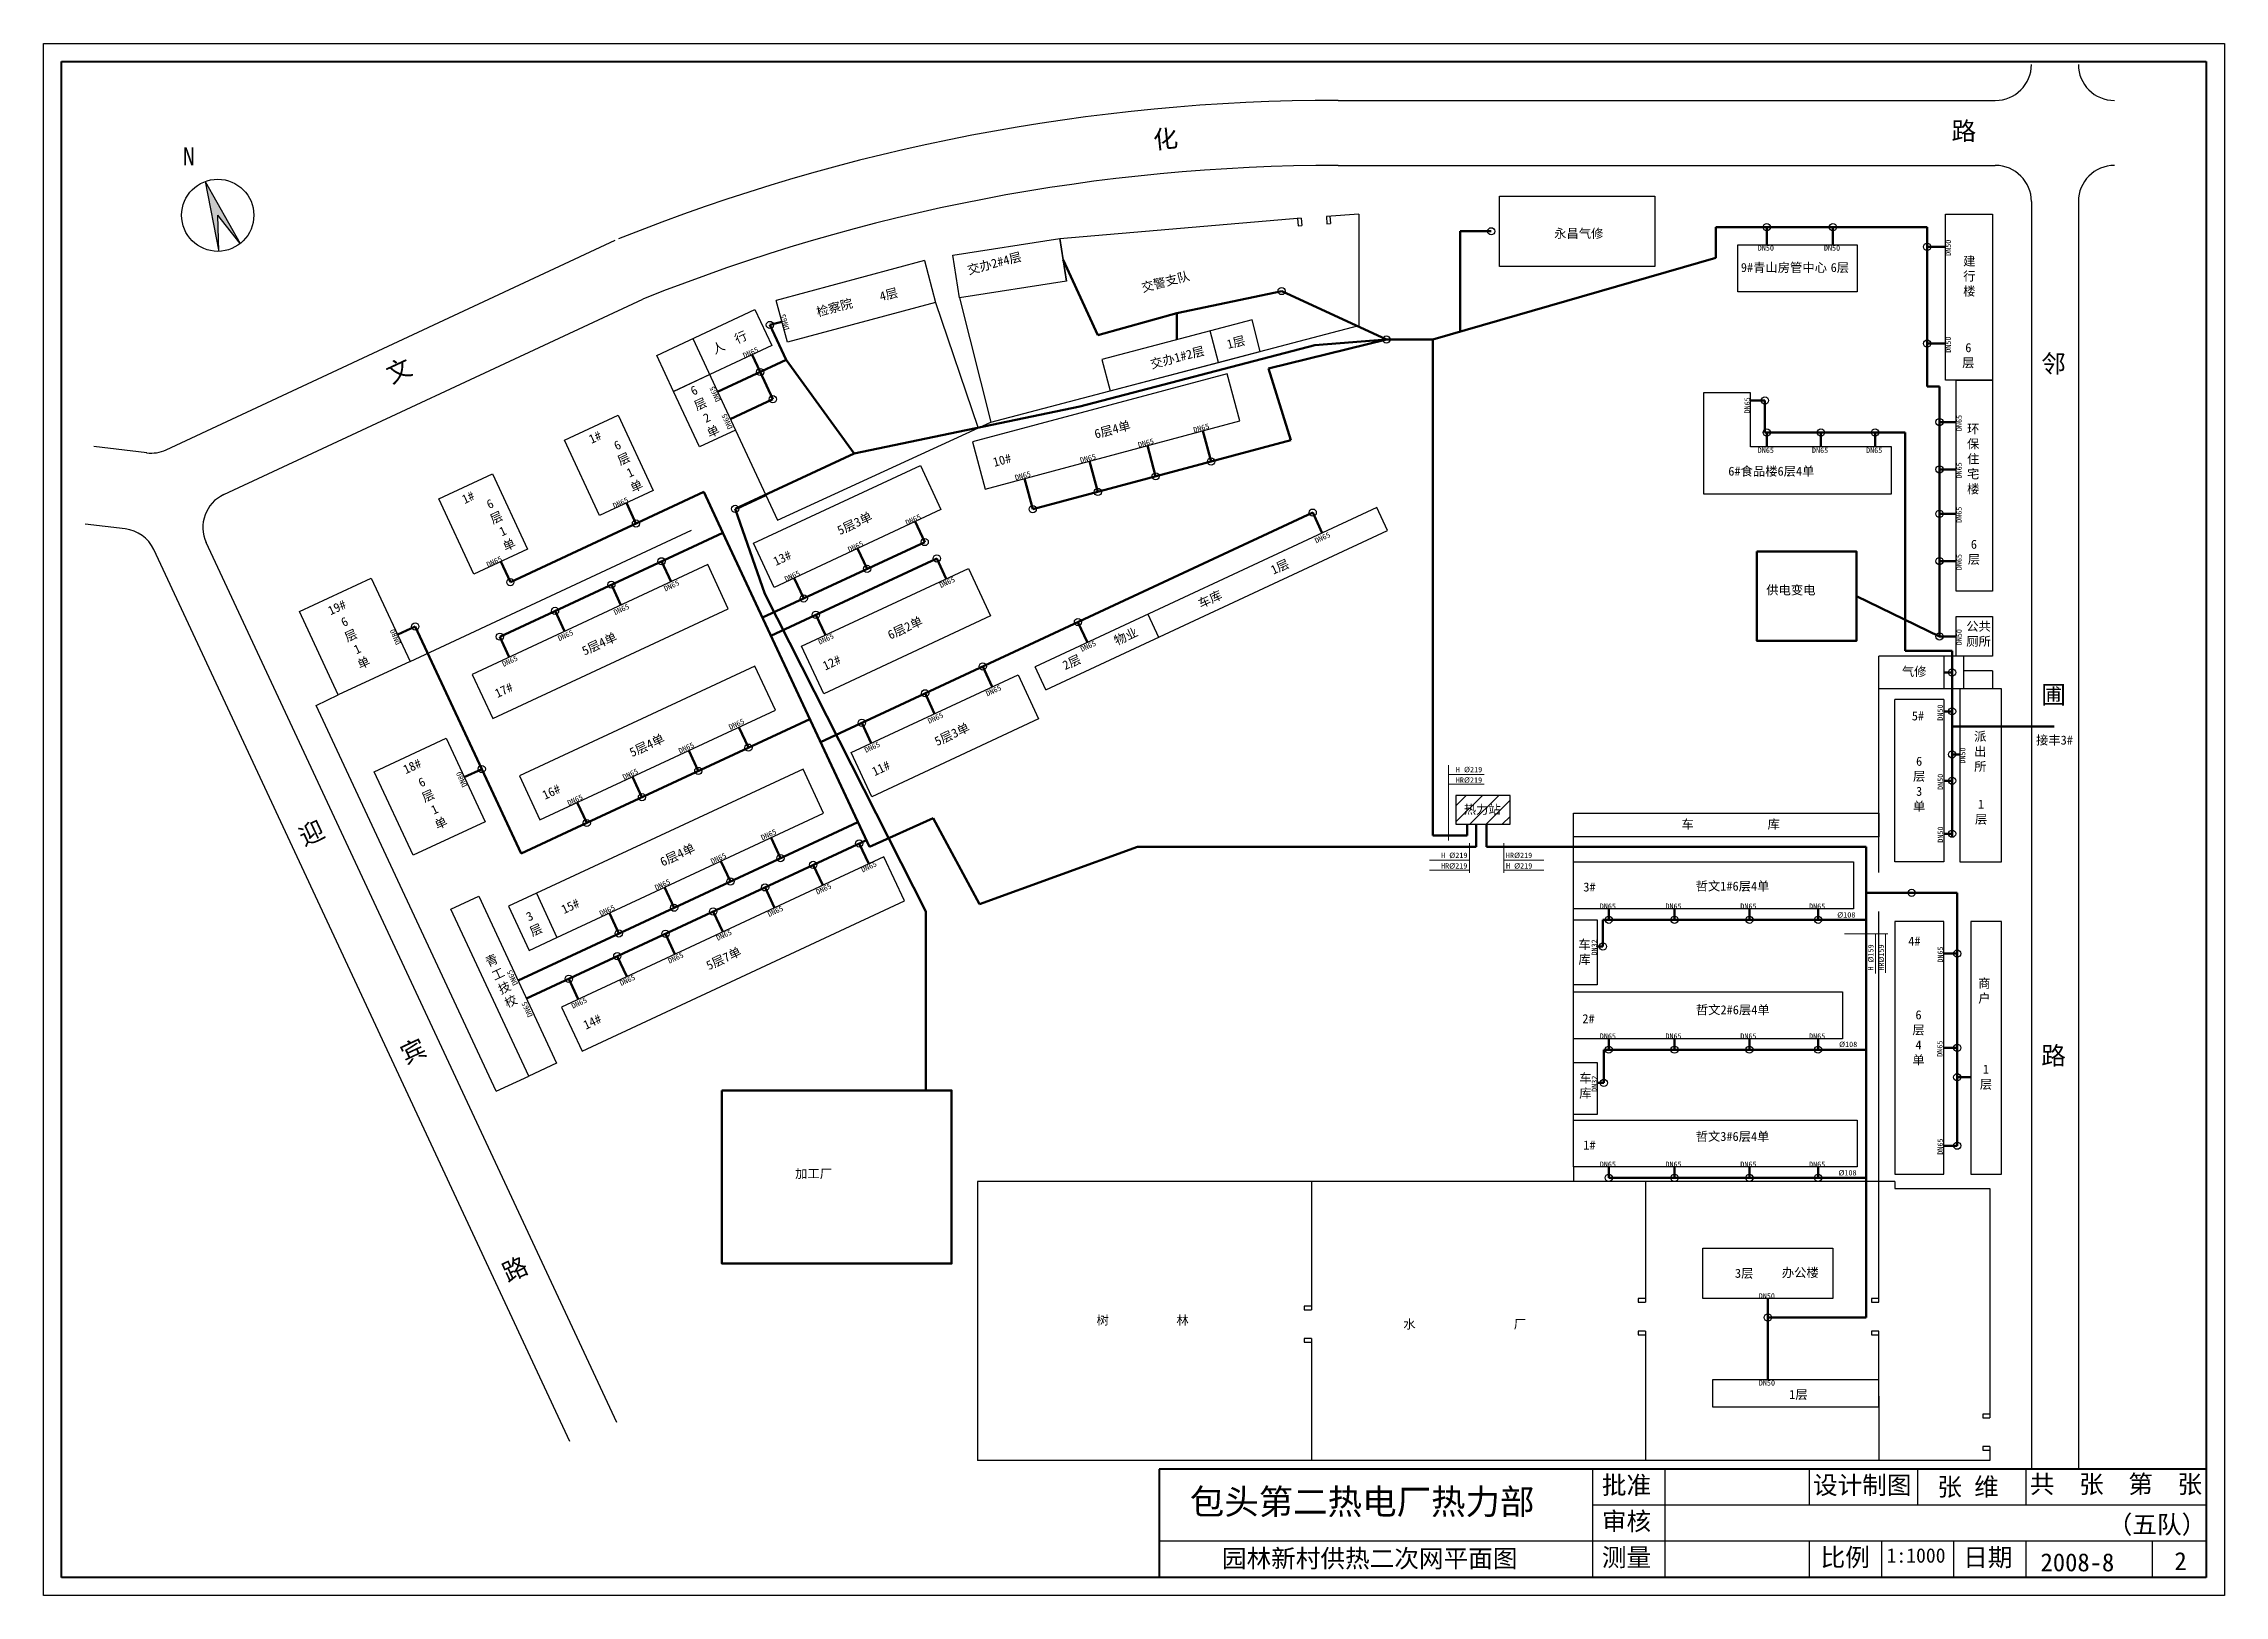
# Model space of a CAD drawing. Header units: millimetres. Extents: x 710 to 1314, y 285 to 715.
import ezdxf

# ---------------------------------------------------------------- set-up
doc = ezdxf.new("R2010")
doc.units = ezdxf.units.MM
doc.layers.add('围栏', color=3, linetype='Continuous')
doc.layers.add('边线', color=1, linetype='Continuous')
doc.layers.add('标注', color=7, linetype='Continuous', lineweight=18)
doc.layers.add('管道', color=7, linetype='Continuous', lineweight=50)

msp = doc.modelspace()

# ---------------------------------------------------------------- hatches: boundary and pattern name
msp.add_hatch(color=256).paths.add_polyline_path([(754.95, 677.16), (758.75, 657.78), (758.41, 667.78), (764.64, 659.96)])
at = {"layer": '围栏'}
h = msp.add_hatch(dxfattribs=at)
h.set_pattern_fill('ANSI31', color=5, style=0)
h.paths.add_polyline_path([(1116.34, 499.03), (1116.34, 507.03), (1101.34, 507.03), (1101.34, 499.03)])
h.paths.add_polyline_path([(1102.91, 505.03), (1114.67, 505.03), (1114.67, 500.47), (1102.91, 500.47)], flags=24)

# ---------------------------------------------------------------- linework, layer by layer
at = {"lineweight": 40}
for p, q in [((715.18, 290.35), (715.18, 710.35)), ((715.18, 710.35), (1309.18, 710.35)), ((1309.18, 710.35), (1309.18, 290.35)), ((1309.18, 320.35), (1019.18, 320.35)), ((1019.18, 320.35), (1019.18, 290.35)), ((1309.18, 290.35), (715.18, 290.35))]:
    msp.add_line(p, q, dxfattribs=at)
for p, q in [((1068.74, 699.58), (1250.74, 699.58)), ((754.95, 677.16), (758.75, 657.78)), ((754.95, 677.16), (764.64, 659.96)), ((1068.74, 681.58), (1250.74, 681.58)), ((1260.74, 671.58), (1260.74, 320.61)), ((1273.74, 671.58), (1273.74, 320.56)), ((758.75, 657.78), (758.41, 667.78)), ((764.64, 659.96), (758.41, 667.78)), ((744.14, 602.81), (868.52, 660.84)), ((993.49, 649.52), (991.64, 661.38)), ((760.06, 590.37), (876.13, 644.53)), ((854.43, 605.44), (869.29, 612.37)), ((869.29, 612.37), (879.01, 591.52)), ((864.15, 584.59), (854.43, 605.44)), ((901.82, 608.23), (891.85, 603.58)), ((738.73, 601.94), (724.08, 603.69)), ((906.8, 576.9), (953.02, 598.45)), ((953.02, 598.45), (958.72, 586.22)), ((819.63, 589.21), (834.49, 596.14)), ((834.49, 596.14), (844.21, 575.3)), ((829.35, 568.37), (819.63, 589.21)), ((879.01, 591.52), (864.15, 584.59)), ((958.72, 586.22), (912.5, 564.66)), ((1079.4, 586.77), (984.78, 542.64)), ((1082.36, 580.42), (1079.4, 586.77)), ((732.8, 580.89), (721.72, 582.22)), ((987.74, 536.3), (1082.36, 580.42)), ((855.95, 327.96), (740.67, 575.19)), ((868.93, 333.24), (755.23, 577.08)), ((844.21, 575.3), (829.35, 568.37)), ((912.5, 564.66), (906.8, 576.9)), ((894.11, 570.98), (828.86, 540.55)), ((899.81, 558.75), (894.11, 570.98)), ((920.11, 548.35), (966.33, 569.9)), ((966.33, 569.9), (972.46, 556.76)), ((781.01, 557.96), (800.95, 567.26)), ((800.95, 567.26), (811.73, 544.15)), ((791.79, 534.85), (781.01, 557.96)), ((834.56, 528.32), (899.81, 558.75)), ((972.46, 556.76), (926.24, 535.21)), ((1016.05, 557.22), (1019.01, 550.88)), ((811.73, 544.15), (791.79, 534.85)), ((926.24, 535.21), (920.11, 548.35)), ((828.86, 540.55), (834.56, 528.32)), ((907.21, 542.88), (841.96, 512.46)), ((912.92, 530.65), (907.21, 542.88)), ((933.85, 518.89), (980.07, 540.45)), ((980.07, 540.45), (985.77, 528.21)), ((987.74, 536.3), (984.78, 542.64)), ((847.66, 500.22), (912.92, 530.65)), ((985.77, 528.21), (939.55, 506.66)), ((801.72, 513.56), (821.66, 522.85)), ((821.66, 522.85), (832.44, 499.74)), ((812.5, 490.44), (801.72, 513.56)), ((920.52, 514.34), (846.66, 479.89)), ((926.23, 502.1), (920.52, 514.34)), ((939.55, 506.66), (933.85, 518.89)), ((841.96, 512.46), (847.66, 500.22)), ((852.36, 467.66), (926.23, 502.1)), ((1101.34, 507.03), (1101.34, 499.03)), ((1116.34, 507.03), (1101.34, 507.03)), ((1116.34, 499.03), (1116.34, 507.03)), ((1133.94, 495.58), (1133.94, 502.08)), ((1133.94, 502.08), (1218.44, 502.08)), ((832.44, 499.74), (812.5, 490.44)), ((1101.34, 499.03), (1116.34, 499.03)), ((1218.44, 495.58), (1133.94, 495.58)), ((942.9, 490.01), (853.63, 448.39)), ((948.6, 477.78), (942.9, 490.01)), ((1133.94, 475.58), (1133.94, 488.58)), ((1133.94, 488.58), (1211.44, 488.58)), ((1211.44, 488.58), (1211.44, 475.58)), ((823.01, 475.48), (830.71, 479.08)), ((830.71, 479.08), (852.26, 432.85)), ((846.66, 479.89), (838.96, 476.3)), ((846.66, 479.89), (852.36, 467.66)), ((859.33, 436.15), (948.6, 477.78)), ((844.56, 429.26), (823.01, 475.48)), ((838.96, 476.3), (844.66, 464.07)), ((1211.44, 475.58), (1133.94, 475.58)), ((1133.94, 454.58), (1133.94, 472.58)), ((1133.94, 472.58), (1140.44, 472.58)), ((1140.44, 472.58), (1140.44, 454.58)), ((1222.94, 472.08), (1222.94, 402.08)), ((1236.44, 472.08), (1222.94, 472.08)), ((1236.44, 402.08), (1236.44, 472.08)), ((1252.44, 472.08), (1243.94, 472.08)), ((1243.94, 472.08), (1243.94, 402.08)), ((1252.44, 402.08), (1252.44, 472.08)), ((844.66, 464.07), (852.36, 467.66)), ((1140.44, 454.58), (1133.94, 454.58)), ((853.63, 448.39), (859.33, 436.15)), ((1133.94, 452.58), (1208.44, 452.58)), ((1133.94, 439.58), (1133.94, 452.58)), ((1208.44, 452.58), (1208.44, 439.58)), ((1208.44, 439.58), (1133.94, 439.58)), ((852.26, 432.85), (844.56, 429.26)), ((1133.94, 418.58), (1133.94, 432.98)), ((1133.94, 432.98), (1140.44, 432.98)), ((1140.44, 432.98), (1140.44, 418.58)), ((1140.44, 418.58), (1133.94, 418.58)), ((1133.94, 404.08), (1133.94, 417.08)), ((1133.94, 417.08), (1212.44, 417.08)), ((1212.44, 417.08), (1212.44, 404.08)), ((1212.44, 404.08), (1133.94, 404.08)), ((1222.94, 402.08), (1236.44, 402.08)), ((1243.94, 402.08), (1252.44, 402.08)), ((1169.72, 381.58), (1205.72, 381.58)), ((1169.72, 367.58), (1169.72, 381.58)), ((1205.72, 381.58), (1205.72, 367.58)), ((1205.72, 367.58), (1169.72, 367.58)), ((1218.44, 345.08), (1172.44, 345.08)), ((1172.44, 345.08), (1172.44, 337.58)), ((1218.44, 337.58), (1218.44, 345.08)), ((1172.44, 337.58), (1218.44, 337.58)), ((1139.18, 320.35), (1139.18, 290.35)), ((1159.18, 320.35), (1159.18, 290.35)), ((1199.18, 320.35), (1199.18, 310.35)), ((1229.22, 320.35), (1229.22, 310.35)), ((1259.18, 320.35), (1259.18, 310.35)), ((1309.18, 310.35), (1139.18, 310.35)), ((1309.18, 300.35), (1019.18, 300.35)), ((1199.18, 300.35), (1199.18, 290.35)), ((1219.18, 300.35), (1219.18, 290.35)), ((1239.18, 300.35), (1239.18, 290.35)), ((1259.18, 300.35), (1259.18, 290.35)), ((1294.18, 300.35), (1294.18, 290.35))]:
    msp.add_line(p, q)
at = {"color": 1}
for p, q in [((1113.44, 673.08), (1156.44, 673.08)), ((1113.44, 653.58), (1113.44, 673.08)), ((1156.44, 673.08), (1156.44, 653.58)), ((1236.94, 622.08), (1236.94, 668.08)), ((1236.94, 668.08), (1249.94, 668.08)), ((1249.94, 668.08), (1249.94, 622.08)), ((962, 656.74), (991.64, 661.38)), ((991.64, 661.38), (993.49, 649.52)), ((1179.44, 646.58), (1179.44, 659.58)), ((1179.44, 659.58), (1212.44, 659.58)), ((1212.44, 659.58), (1212.44, 646.58)), ((954.12, 655.2), (913.07, 644.19)), ((954.12, 655.2), (957.23, 643.61)), ((963.85, 644.89), (962, 656.74)), ((1156.44, 653.58), (1113.44, 653.58)), ((993.49, 649.52), (963.85, 644.89)), ((1212.44, 646.58), (1179.44, 646.58)), ((880.02, 628.96), (907.21, 641.63)), ((907.21, 641.63), (911.85, 631.67)), ((916.18, 632.6), (913.07, 644.19)), ((957.23, 643.61), (916.18, 632.6)), ((1044.88, 638.76), (1003.29, 627.85)), ((1035.55, 627.01), (1033.27, 635.72)), ((1047.16, 630.06), (1044.88, 638.76)), ((884.66, 618.99), (880.02, 628.96)), ((911.85, 631.67), (884.66, 618.99)), ((889.99, 633.6), (901.82, 608.23)), ((1035.55, 627.01), (1047.16, 630.06)), ((884.66, 618.99), (894.63, 623.64)), ((1037.99, 623.83), (967.47, 604.96)), ((1003.29, 627.85), (1005.57, 619.15)), ((1005.57, 619.15), (1035.55, 627.01)), ((1041.48, 610.79), (1037.99, 623.83)), ((891.85, 603.58), (884.66, 618.99)), ((1249.94, 622.08), (1236.94, 622.08)), ((1239.94, 563.58), (1239.94, 622.08)), ((1239.94, 622.08), (1249.94, 622.08)), ((1249.94, 622.08), (1249.94, 563.58)), ((970.96, 591.92), (1041.48, 610.79)), ((967.47, 604.96), (970.96, 591.92)), ((1249.94, 563.58), (1239.94, 563.58)), ((1239.94, 545.58), (1239.94, 556.58)), ((1239.94, 556.58), (1249.94, 556.58)), ((1249.94, 556.58), (1249.94, 545.58))]:
    msp.add_line(p, q, dxfattribs=at)
at = {"color": 6}
for p, q in [((1182.94, 618.58), (1169.94, 618.58)), ((1169.94, 618.58), (1169.94, 590.58)), ((1182.94, 603.58), (1182.94, 618.58)), ((1221.94, 603.58), (1182.94, 603.58)), ((1221.94, 590.58), (1221.94, 603.58)), ((1169.94, 590.58), (1221.94, 590.58)), ((1239.94, 545.58), (1218.44, 545.58)), ((1236.44, 545.58), (1236.44, 536.58)), ((1249.94, 545.58), (1239.94, 545.58)), ((1241.94, 545.58), (1241.94, 536.58)), ((1249.94, 541.58), (1241.94, 541.58)), ((1249.94, 541.58), (1249.94, 536.58)), ((1249.94, 536.58), (1218.44, 536.58)), ((1222.94, 488.58), (1222.94, 533.58)), ((1236.44, 533.58), (1222.94, 533.58)), ((1236.44, 533.58), (1236.44, 488.58)), ((1252.44, 536.58), (1240.94, 536.58)), ((1240.94, 536.58), (1240.94, 488.58)), ((1252.44, 488.58), (1252.44, 536.58)), ((1236.44, 488.58), (1222.94, 488.58)), ((1240.94, 488.58), (1252.44, 488.58))]:
    msp.add_line(p, q, dxfattribs=at)
at = {"color": 0}
msp.add_line((1218.44, 502.08), (1218.44, 495.58), dxfattribs=at)
for centre, radius in [((758.41, 667.78), 10), ((1061.68, 585.38), 1), ((874.25, 582.34), 1), ((954.22, 577.23), 1), ((881.31, 571.89), 1), ((938.25, 569.79), 1), ((957.57, 572.69), 1), ((839.45, 566.11), 1), ((867.43, 565.42), 1), ((920.71, 561.61), 1), ((851.83, 558.14), 1), ((924.06, 557.07), 1), ((996.66, 555.06), 1), ((813.11, 553.83), 1), ((836.54, 551.01), 1), ((970.29, 542.77), 1), ((954.32, 535.32), 1), ((936.79, 527.14), 1), ((905.39, 520.26), 1), ((831.53, 514.33), 1), ((891.51, 513.79), 1), ((875.91, 506.51), 1), ((860.62, 499.38), 1), ((914.29, 489.65), 1), ((936.09, 493.72), 1), ((900.41, 483.18), 1), ((923.33, 487.77), 1), ((910, 481.55), 1), ((1227.57, 480.01), 1), ((884.8, 475.91), 1), ((895.63, 474.85), 1), ((1143.68, 472.57), 1), ((1161.88, 472.57), 1), ((1182.63, 472.57), 1), ((1201.65, 472.57), 1), ((869.51, 468.78), 1), ((882.42, 468.69), 1), ((1142.06, 465.15), 1), ((869.08, 462.47), 1), ((1240.19, 463.18), 1), ((855.64, 456.2), 1), ((1143.68, 436.57), 1), ((1161.88, 436.57), 1), ((1182.63, 436.57), 1), ((1201.65, 436.57), 1), ((1240.19, 437.08), 1), ((1240.19, 428.93), 1), ((1142.32, 427.36), 1), ((1240.19, 409.96), 1), ((1143.68, 401.07), 1), ((1161.88, 401.07), 1), ((1182.63, 401.07), 1), ((1201.65, 401.07), 1), ((1187.72, 362.36), 1)]:
    msp.add_circle(centre, radius)
at = {"color": 1}
for centre in [(1187.44, 664.49), (1205.76, 664.49), (1111.13, 663.33), (1231.85, 659.03), (1053.07, 646.79), (911.34, 637.38), (1082.09, 633.36), (1231.85, 632.22), (908.64, 624.35), (912.16, 616.8), (1235.29, 610.49), (1033.54, 599.55), (1235.29, 597.37), (1002.16, 591.1), (1018.18, 595.44), (901.7, 586.41), (984.12, 586.33), (1235.29, 585.06), (1235.29, 571.95), (1235.29, 551.08)]:
    msp.add_circle(centre, 1, dxfattribs=at)
at = {"color": 6}
for centre in [(1186.94, 616.45), (1187.44, 607.58), (1202.44, 607.58), (1217.44, 607.58), (1238.77, 541.08), (1238.77, 530.32), (1238.77, 518.38), (1238.77, 511.08), (1238.77, 496.42)]:
    msp.add_circle(centre, 1, dxfattribs=at)
for centre, radius, start, end in [((1250.74, 709.58), 10, 270, 0), ((1283.74, 709.58), 10, 180, 270), ((1068.4, 164.24), 535.35, 89.96189, 111.8165), ((1068.4, 164.24), 517.35, 89.96189, 111.8165), ((1250.74, 671.58), 10, 0, 90), ((1283.74, 671.58), 10, 90, 180), ((739.91, 611.87), 10, 263.18761, 295.01238), ((764.29, 581.31), 10, 115.01499, 205), ((731.61, 570.96), 10, 24.99866, 83.18761)]:
    msp.add_arc(centre, radius, start, end)
at = {"layer": '围栏'}
for p, q in [((1058.48, 666.93), (991.65, 661.29)), ((1057.48, 666.85), (1057.63, 664.86)), ((1057.63, 664.86), (1058.63, 664.93)), ((1058.48, 666.93), (1058.63, 664.93)), ((1074.44, 668.08), (1065.46, 667.43)), ((1065.46, 667.43), (1065.61, 665.44)), ((1065.61, 665.44), (1066.61, 665.51)), ((1066.46, 667.5), (1066.61, 665.51)), ((1074.44, 668.08), (1074.44, 637.25)), ((957.23, 643.61), (968.94, 609.06)), ((963.85, 644.89), (972.5, 610.47)), ((972.5, 610.47), (1074.44, 637.25)), ((913.45, 583.29), (972.5, 610.47)), ((901.82, 608.23), (913.45, 583.29)), ((811.73, 544.15), (889.67, 580.5)), ((1218.44, 485.68), (1218.44, 545.58)), ((785.64, 531.98), (791.79, 534.85)), ((835.5, 425.04), (785.64, 531.98)), ((1133.94, 488.58), (1133.94, 495.58)), ((1133.94, 472.58), (1133.94, 475.58)), ((1218.44, 366.58), (1218.44, 474.83)), ((1133.94, 452.58), (1133.94, 454.58)), ((1133.94, 432.98), (1133.94, 439.58)), ((835.5, 425.04), (844.56, 429.26)), ((1133.94, 417.08), (1133.94, 418.58)), ((1153.84, 400.08), (968.82, 400.08)), ((968.82, 400.08), (968.82, 322.73)), ((1061.33, 400.08), (1061.33, 364.52)), ((1133.94, 404.08), (1133.94, 400.08)), ((1222.94, 400.08), (1153.84, 400.08)), ((1153.84, 400.08), (1153.84, 366.58)), ((1222.94, 400.08), (1222.94, 398.08)), ((1222.94, 398.08), (1249.24, 398.08)), ((1249.24, 398.08), (1249.24, 334.58)), ((1061.33, 365.52), (1059.33, 365.52)), ((1059.33, 365.52), (1059.33, 364.52)), ((1059.33, 364.52), (1061.33, 364.52)), ((1151.84, 367.58), (1151.84, 366.58)), ((1153.84, 367.58), (1151.84, 367.58)), ((1151.84, 366.58), (1153.84, 366.58)), ((1218.44, 367.58), (1216.44, 367.58)), ((1216.44, 367.58), (1216.44, 366.58)), ((1216.44, 366.58), (1218.44, 366.58)), ((1059.33, 356.52), (1059.33, 355.52)), ((1061.33, 356.52), (1059.33, 356.52)), ((1061.33, 356.52), (1061.33, 322.73)), ((1153.84, 358.58), (1151.84, 358.58)), ((1151.84, 358.58), (1151.84, 357.58)), ((1151.84, 357.58), (1153.84, 357.58)), ((1153.84, 358.58), (1153.84, 322.73)), ((1216.44, 358.58), (1216.44, 357.58)), ((1218.44, 358.58), (1216.44, 358.58)), ((1216.44, 357.58), (1218.44, 357.58)), ((1218.53, 322.73), (1218.44, 358.58)), ((1059.33, 355.52), (1061.33, 355.52)), ((1247.24, 335.58), (1247.24, 334.58)), ((1249.24, 335.58), (1247.24, 335.58)), ((1247.24, 334.58), (1249.24, 334.58)), ((1249.24, 326.58), (1247.24, 326.58)), ((1247.24, 326.58), (1247.24, 325.58)), ((1249.24, 326.58), (1249.24, 322.73)), ((1249.24, 322.73), (968.82, 322.73)), ((1247.24, 325.58), (1249.24, 325.58))]:
    msp.add_line(p, q, dxfattribs=at)
at = {"layer": '围栏', "color": 1}
msp.add_line((902.36, 586.41), (910.27, 590.1), dxfattribs=at)
at = {"layer": '标注'}
for p, q in [((1099.31, 494.55), (1099.31, 515.38)), ((1109.21, 512.82), (1099.31, 512.82)), ((1109.21, 510.12), (1099.31, 510.12)), ((1105.12, 485.57), (1105.12, 493.75)), ((1114.61, 485.57), (1114.61, 493.75)), ((1105.12, 489.05), (1094.02, 489.05)), ((1105.12, 486.35), (1094.02, 486.35)), ((1114.61, 489.05), (1125.7, 489.05)), ((1114.61, 486.35), (1125.7, 486.35)), ((1221, 468.68), (1208.95, 468.68)), ((1217.6, 457.7), (1217.6, 468.68)), ((1220.31, 457.85), (1220.31, 468.68))]:
    msp.add_line(p, q, dxfattribs=at)
at = {"layer": '管道', "color": 1}
for p, q in [((1173.32, 655.98), (1173.32, 664.49)), ((1173.32, 664.49), (1231.85, 664.49)), ((1187.44, 664.49), (1187.44, 659.58)), ((1205.76, 664.49), (1205.76, 659.58)), ((1231.85, 664.49), (1231.85, 620.36)), ((1102.53, 635.55), (1102.53, 663.33)), ((1102.53, 663.33), (1111.13, 663.33)), ((1231.85, 659.03), (1236.94, 659.03)), ((1002.16, 634.57), (992.57, 655.45)), ((1094.96, 633.36), (1173.32, 655.98)), ((1053.09, 646.79), (1024.08, 640.65)), ((1082.11, 633.36), (1053.09, 646.79)), ((1024.08, 640.65), (1002.16, 634.57)), ((1024.08, 633.31), (1024.08, 640.65)), ((911.34, 637.38), (914.66, 638.27)), ((915.85, 627.71), (911.34, 637.38)), ((908.64, 624.35), (906.41, 629.13)), ((1062.26, 631.76), (997.15, 614.75)), ((1049.4, 625.32), (1082.11, 633.36)), ((1082.11, 633.36), (1062.26, 631.76)), ((1082.11, 633.36), (1094.96, 633.36)), ((1094.96, 623.21), (1094.96, 633.36)), ((1231.85, 632.22), (1236.94, 632.22)), ((915.85, 627.71), (896.86, 618.86)), ((908.64, 624.35), (912.16, 616.8)), ((934.68, 601.79), (915.85, 627.71)), ((1055.58, 605.44), (1049.4, 625.32)), ((1094.96, 495.93), (1094.96, 623.21)), ((912.16, 616.8), (900.38, 611.3)), ((1231.85, 620.36), (1235.29, 620.36)), ((1235.29, 620.36), (1235.29, 551.08)), ((997.15, 614.75), (934.68, 601.79)), ((1235.29, 610.49), (1239.94, 610.49)), ((984.12, 586.33), (1055.58, 605.44)), ((1033.54, 599.55), (1031.26, 608.05)), ((934.68, 601.79), (901.7, 586.41)), ((1002.16, 591.1), (999.88, 599.61)), ((1018.18, 595.44), (1015.9, 603.94)), ((984.12, 586.33), (981.85, 594.83)), ((1235.29, 597.37), (1239.94, 597.37)), ((901.7, 586.41), (909.93, 562.91)), ((1235.29, 585.06), (1239.94, 585.06)), ((1235.29, 571.95), (1239.94, 571.95)), ((909.93, 562.91), (954.49, 474.81)), ((1235.29, 551.08), (1212.31, 562.23)), ((1235.29, 551.08), (1239.94, 551.08)), ((1094.96, 495.93), (1104.5, 495.93)), ((1104.5, 499.03), (1104.5, 495.93)), ((954.49, 474.81), (954.49, 425.29))]:
    msp.add_line(p, q, dxfattribs=at)
at = {"layer": '管道', "color": 6}
for p, q in [((1182.94, 616.45), (1186.94, 616.45)), ((1186.94, 616.45), (1186.94, 607.58)), ((1186.94, 607.58), (1225.75, 607.58)), ((1187.44, 603.58), (1187.44, 607.58)), ((1202.44, 603.58), (1202.44, 607.58)), ((1217.44, 603.58), (1217.44, 607.58)), ((1225.75, 547.06), (1225.75, 607.58)), ((1238.77, 547.06), (1225.75, 547.06)), ((1238.77, 526.12), (1238.77, 547.06)), ((1236.44, 541.08), (1238.77, 541.08)), ((1238.77, 530.32), (1236.44, 530.32)), ((1267.07, 526.12), (1238.77, 526.12)), ((1238.77, 518.38), (1238.77, 526.12)), ((1238.77, 495.48), (1238.77, 518.38)), ((1238.77, 518.38), (1240.94, 518.38)), ((1238.77, 511.08), (1236.44, 511.08)), ((1238.77, 496.42), (1236.44, 496.42))]:
    msp.add_line(p, q, dxfattribs=at)
at = {"layer": '管道'}
for p, q in [((893.06, 591.11), (839.45, 566.11)), ((871.58, 588.06), (874.25, 582.34)), ((898.32, 579.82), (893.06, 591.11)), ((1061.68, 585.38), (925.37, 521.82)), ((954.22, 577.23), (951.58, 582.89)), ((1064.31, 579.73), (1061.68, 585.38)), ((898.32, 579.82), (836.54, 551.01)), ((938.92, 492.76), (898.32, 579.82)), ((954.22, 577.23), (909.3, 556.29)), ((938.25, 569.79), (935.61, 575.44)), ((836.78, 571.83), (839.45, 566.11)), ((881.31, 571.89), (883.95, 566.24)), ((957.57, 572.69), (911.63, 551.27)), ((960.2, 567.04), (957.57, 572.69)), ((867.43, 565.42), (870.07, 559.77)), ((920.71, 561.61), (918.08, 567.26)), ((851.83, 558.14), (854.46, 552.49)), ((926.7, 551.42), (924.06, 557.07)), ((813.11, 553.83), (808.27, 551.57)), ((831.53, 514.33), (813.11, 553.83)), ((836.54, 551.01), (839.17, 545.36)), ((999.3, 549.41), (996.66, 555.06)), ((972.93, 537.12), (970.29, 542.77)), ((956.96, 529.67), (954.32, 535.32)), ((922.4, 528.19), (860.62, 499.38)), ((905.39, 520.26), (902.75, 525.91)), ((939.42, 521.49), (936.79, 527.14)), ((831.53, 514.33), (826.69, 512.07)), ((842.45, 490.91), (831.53, 514.33)), ((891.51, 513.79), (888.87, 519.44)), ((875.91, 506.51), (873.27, 512.16)), ((860.62, 499.38), (857.98, 505.03)), ((860.62, 499.38), (842.45, 490.91)), ((935.71, 499.64), (873.93, 470.83)), ((914.29, 489.65), (911.65, 495.3)), ((938.92, 492.76), (956.58, 500.69)), ((956.58, 500.69), (969.36, 476.87)), ((1106.93, 499.03), (1106.93, 492.76)), ((1109.86, 499.03), (1109.86, 492.76)), ((843.92, 450.74), (938.05, 494.63)), ((938.72, 488.07), (936.09, 493.72)), ((969.36, 476.87), (1013.12, 492.76)), ((1013.12, 492.76), (1106.93, 492.76)), ((1109.86, 492.76), (1214.95, 492.76)), ((1214.95, 492.76), (1214.95, 362.36)), ((900.41, 483.18), (897.77, 488.83)), ((925.97, 482.12), (923.33, 487.77)), ((884.8, 475.91), (882.17, 481.56)), ((912.63, 475.9), (910, 481.55)), ((1214.95, 480.01), (1240.19, 480.01)), ((1240.19, 480.01), (1240.19, 472.57)), ((869.51, 468.78), (866.88, 474.43)), ((898.26, 469.2), (895.63, 474.85)), ((1214.95, 472.57), (1142.06, 472.57)), ((1142.06, 472.57), (1142.06, 465.15)), ((1143.68, 472.57), (1143.68, 475.58)), ((1161.88, 472.57), (1161.88, 475.58)), ((1182.63, 472.57), (1182.63, 475.58)), ((1201.65, 472.57), (1201.65, 475.58)), ((1240.19, 472.57), (1240.19, 409.96)), ((873.93, 470.83), (841.59, 455.75)), ((885.05, 463.04), (882.42, 468.69)), ((1142.06, 465.15), (1140.44, 465.15)), ((871.72, 456.82), (869.08, 462.47)), ((1236.44, 463.18), (1240.19, 463.18)), ((858.27, 450.55), (855.64, 456.2)), ((1214.95, 436.57), (1142.32, 436.57)), ((1142.32, 436.57), (1142.32, 427.36)), ((1143.68, 436.57), (1143.68, 439.58)), ((1161.88, 436.57), (1161.88, 439.58)), ((1182.63, 436.57), (1182.63, 439.58)), ((1201.65, 436.57), (1201.65, 439.58)), ((1236.44, 437.08), (1240.19, 437.08)), ((1240.19, 428.93), (1243.94, 428.93)), ((1142.32, 427.36), (1140.44, 427.36)), ((1240.19, 409.96), (1236.44, 409.96)), ((1143.68, 401.07), (1143.68, 404.08)), ((1214.95, 401.07), (1143.68, 401.07)), ((1161.88, 401.07), (1161.88, 404.08)), ((1182.63, 401.07), (1182.63, 404.08)), ((1201.65, 401.07), (1201.65, 404.08)), ((1187.72, 345.08), (1187.72, 367.58)), ((1214.95, 362.36), (1187.72, 362.36))]:
    msp.add_line(p, q, dxfattribs=at)
at = {"layer": '管道', "color": 1}
for points in [[(1184.65, 574.57), (1212.31, 574.57), (1212.31, 549.89), (1184.65, 549.89)], [(898.05, 425.29), (961.64, 425.29), (961.64, 377.3), (898.05, 377.3)]]:
    msp.add_lwpolyline(points, close=True, dxfattribs=at)
at = {"layer": '边线'}
for p, q in [((710.18, 715.35), (1314.18, 715.35)), ((710.18, 285.35), (710.18, 715.35)), ((1314.18, 715.35), (1314.18, 285.35)), ((1314.18, 285.35), (710.18, 285.35))]:
    msp.add_line(p, q, dxfattribs=at)

# ---------------------------------------------------------------- texts
at = {"attachment_point": 1}
for s, insert, char_height, width in [('{\\fSimHei|b0|i0|c134|p2;包头第二热电厂热力部}', (1027.63, 314.81), 7, 133.3392), ('{\\fFangSong_GB2312|b0|i0|c134|p49;批准}', (1141.77, 318.41), 5, 88.5221), ('{\\fFangSong_GB2312|b0|i0|c134|p49;设计制图}', (1200.24, 318.41), 5, 88.5221), ('{\\fFangSong_GB2312|b0|i0|c134|p49;共  张  第  张}', (1260.32, 318.68), 5, 88.5221), ('{\\fFangSong_GB2312|b0|i0|c134|p49;审核}', (1141.77, 308.41), 5, 88.5221), ('{\\fSimSun|b0|i0|c134|p54;园林新村供热二次网平面图}', (1036.54, 298.09), 5, 139.0713), ('{\\fFangSong_GB2312|b0|i0|c134|p49;测量}', (1141.77, 298.41), 5, 88.5221), ('{\\fFangSong_GB2312|b0|i0|c134|p49;比例}', (1202.36, 298.41), 5, 88.5221), ('{\\fFangSong_GB2312|b0|i0|c134|p49;日期}', (1241.85, 298.41), 5, 88.5221)]:
    msp.add_mtext(s, dxfattribs=dict(at, insert=insert, char_height=char_height, width=width))
at = {"layer": '标注'}
for s, insert, char_height, width, attachment_point, rotation in [('{\\fSimSun|b0|i0|c134|p54;化}', (1017.25, 691.09), 5, 42.2137, 1, 5.915), ('{\\fSimSun|b0|i0|c134|p54;文}', (804.44, 625.58), 5, 8.0011, 1, 25.01499), ('1#', (860.85, 606.67), 2.5, 4.7709, 1, 25), ('6{\\fSimSun|b0|i0|c134|p54;层}1{\\fSimSun|b0|i0|c134|p54;单}', (871.8, 598.29), 2.5, 3.4535, 5, 25), ('1#', (825.7, 589.99), 2.5, 4.7709, 1, 25), ('6{\\fSimSun|b0|i0|c134|p54;层}1{\\fSimSun|b0|i0|c134|p54;单}', (836.52, 582.03), 2.5, 2.7368, 5, 25), ('DN65', (867.62, 587.87), 1.5, 3.6566, 1, 25), ('5{\\fSimSun|b0|i0|c134|p54;层}3{\\fSimSun|b0|i0|c134|p54;单}', (929.66, 581.4), 2.5, 30.1587, 1, 25), ('DN65', (948.67, 583.18), 1.5, 3.6566, 1, 25), ('13#', (911.92, 572.84), 2.5, 4.7709, 1, 25), ('DN65', (932.72, 575.75), 1.5, 3.6566, 1, 25), ('DN65', (1062.03, 578.19), 1.5, 3.6566, 1, 25), ('DN65', (832.63, 571.55), 1.5, 3.6566, 1, 25), ('DN65', (915.19, 567.57), 1.5, 3.6566, 1, 25), ('1{\\fSimSun|b0|i0|c134|p54;层}', (1049.73, 570.44), 2.5, 10.8312, 1, 25), ('DN65', (881.77, 564.88), 1.5, 3.6566, 1, 25), ('DN65', (958.1, 565.83), 1.5, 3.6566, 1, 25), ('{\\fSimSun|b0|i0|c134|p54;车库}', (1029.62, 561.07), 2.5, 30.811, 1, 25), ('19#', (788.59, 559.17), 2.5, 6.694, 1, 25), ('6{\\fSimSun|b0|i0|c134|p54;层}1{\\fSimSun|b0|i0|c134|p54;单}', (796.22, 549.35), 2.5, 2.1698, 5, 25), ('DN65', (867.87, 558.33), 1.5, 3.6566, 1, 25), ('6{\\fSimSun|b0|i0|c134|p54;层}2{\\fSimSun|b0|i0|c134|p54;单}', (943.63, 552.44), 2.5, 30.1587, 1, 25), ('DN80', (807.84, 548.59), 1.5, 3.6566, 1, 115), ('DN65', (852.4, 551.11), 1.5, 3.6566, 1, 25), ('5{\\fSimSun|b0|i0|c134|p54;层}4{\\fSimSun|b0|i0|c134|p54;单}', (858.95, 548.02), 2.5, 30.1587, 1, 25), ('DN65', (924.53, 550.12), 1.5, 3.6566, 1, 25), ('DN65', (997.15, 548.12), 1.5, 3.6566, 1, 25), ('{\\fSimSun|b0|i0|c134|p54;物业}', (1006.32, 550.82), 2.5, 9.2299, 1, 25), ('DN65', (836.97, 543.99), 1.5, 3.6566, 1, 25), ('12#', (925.61, 543.87), 2.5, 4.7709, 1, 25), ('2{\\fSimSun|b0|i0|c134|p54;层}', (992.07, 544), 2.5, 10.8312, 1, 25), ('17#', (834.8, 536.25), 2.5, 4.7709, 1, 25), ('DN65', (970.93, 535.81), 1.5, 3.6566, 1, 25), ('DN65', (899.74, 526.53), 1.5, 3.6663, 1, 25), ('DN65', (954.84, 528.22), 1.5, 3.6566, 1, 25), ('5{\\fSimSun|b0|i0|c134|p54;层}3{\\fSimSun|b0|i0|c134|p54;单}', (956.6, 522.94), 2.5, 30.1587, 1, 25), ('5{\\fSimSun|b0|i0|c134|p54;层}4{\\fSimSun|b0|i0|c134|p54;单}', (872.12, 519.88), 2.5, 30.1587, 1, 25), ('DN65', (885.82, 519.95), 1.5, 3.7031, 1, 25), ('DN65', (937.33, 520.14), 1.5, 3.6566, 1, 25), ('18#', (809.43, 515.15), 2.5, 6.5332, 1, 25), ('DN65', (870.33, 512.69), 1.5, 3.742, 1, 25), ('11#', (939.26, 514.59), 2.5, 4.7709, 1, 25), ('6{\\fSimSun|b0|i0|c134|p54;层}1{\\fSimSun|b0|i0|c134|p54;单}', (817.63, 504.91), 2.5, 2.1894, 5, 25), ('DN80', (826.2, 509.1), 1.5, 3.6566, 1, 115), ('16#', (847.96, 508.05), 2.5, 4.7709, 1, 25), ('DN65', (855.02, 505.51), 1.5, 3.6418, 1, 25), ('{\\fSimSun|b0|i0|c134|p54;迎\\P\\P\\P\\P\\P\\P\\P\\P宾\\P\\P\\P\\P\\P\\P\\P\\P路}', (780.21, 497.45), 5, 4.913, 1, 25), ('DN65', (908.64, 495.92), 1.5, 3.6663, 1, 25), ('6{\\fSimSun|b0|i0|c134|p54;层}4{\\fSimSun|b0|i0|c134|p54;单}', (880.59, 489.55), 2.5, 30.1587, 1, 25), ('DN65', (894.72, 489.34), 1.5, 3.7031, 1, 25), ('DN65', (879.23, 482.08), 1.5, 3.742, 1, 25), ('DN65', (936.41, 486.99), 1.5, 4.4805, 1, 25), ('15#', (853.24, 476.38), 2.5, 4.7709, 1, 25), ('DN65', (923.87, 480.85), 1.5, 3.6418, 1, 25), ('3{\\fSimSun|b0|i0|c134|p54;层}', (845.73, 471.52), 2.5, 4.1926, 5, 25), ('DN65', (863.92, 474.91), 1.5, 3.6418, 1, 25), ('DN65', (910.51, 474.67), 1.5, 3.6418, 1, 25), ('5{\\fSimSun|b0|i0|c134|p54;层}7{\\fSimSun|b0|i0|c134|p54;单}', (893.36, 460.83), 2.5, 30.1587, 1, 25), ('DN65', (896.28, 468.06), 1.5, 3.6418, 1, 25), ('DN32', (1138.9, 462.65), 1.5, 3.6566, 1, 90), ('{\\fSimSun|b0|i0|c134|p2;青工技校}', (836.99, 455.53), 2.5, 4.1926, 5, 25), ('DN65', (882.9, 461.74), 1.5, 3.6418, 1, 25), ('H %%C159', (1215.49, 458.47), 1.5, 14.4416, 1, 90), ('HR%%C159', (1218.39, 458.47), 1.5, 14.4416, 1, 90), ('DN65', (1234.74, 460.69), 1.5, 3.6566, 1, 90), ('DN65', (840.26, 454.16), 1.5, 3.6566, 1, 115), ('DN65', (869.54, 455.56), 1.5, 3.6418, 1, 25), ('DN65', (844.35, 445.38), 1.5, 5.9924, 1, 115), ('DN65', (856.16, 449.24), 1.5, 3.6418, 1, 25), ('14#', (859.31, 444.34), 2.5, 4.7709, 1, 25), ('DN65', (1234.61, 434.6), 1.5, 3.6566, 1, 90), ('DN32', (1138.94, 424.87), 1.5, 3.6566, 1, 90), ('DN65', (1234.72, 407.46), 1.5, 3.6566, 1, 90)]:
    msp.add_mtext(s, dxfattribs=dict(at, insert=insert, char_height=char_height, width=width, attachment_point=attachment_point, rotation=rotation))
for s, insert, char_height, width, attachment_point in [('{\\fSimSun|b0|i0|c134|p54;路}', (1238.61, 693.63), 5, 8.0011, 1), ('N', (748.71, 686.63), 5, 14.1023, 1), ('{\\fSimSun|b0|i0|c134|p54;邻\\P\\P\\P\\P\\P\\P\\P\\P\\P\\P\\P圃\\P\\P\\P\\P\\P\\P\\P\\P\\P\\P\\P\\P路}', (1263.46, 629.14), 5, 6.3649, 1), ('H %%C219', (1108.62, 514.94), 1.5, 13.5629, 3), ('HR%%C219', (1108.6, 512.03), 1.5, 13.5393, 3), ('{\\fSimSun|b0|i0|c134|p54;热力站}', (1103.53, 504.4), 2.5, 10.8425, 1), ('{\\fSimSun|b0|i0|c134|p54;车            库}', (1163.82, 500.29), 2.5, 38.965, 1), ('H %%C219', (1104.53, 491.17), 1.5, 13.5629, 3), ('HR%%C219', (1115.19, 491.17), 1.5, 13.5629, 1), ('HR%%C219', (1104.51, 488.26), 1.5, 13.5393, 3), ('H %%C219', (1115.22, 488.26), 1.5, 13.5393, 1), ('{\\fSimSun|b0|i0|c134|p54;哲文1#}6{\\fSimSun|b0|i0|c134|p54;层}4{\\fSimSun|b0|i0|c134|p54;单}', (1167.74, 483.14), 2.5, 23.6314, 1), ('3#', (1136.63, 482.9), 2.5, 4.3528, 1), ('DN65', (1141.19, 477.08), 1.5, 5.3808, 1), ('DN65', (1159.37, 477.08), 1.5, 5.3808, 1), ('DN65', (1180.11, 477.08), 1.5, 6.2358, 1), ('DN65', (1199.14, 477.08), 1.5, 5.3808, 1), ('%%C108', (1206.95, 474.68), 1.5, 9.9494, 1), ('{\\fSimSun|b0|i0|c134|p54;车库}', (1135.27, 467), 2.5, 2.9367, 1), ('4#', (1226.62, 467.87), 2.5, 5.8362, 1), ('{\\fSimSun|b0|i0|c134|p54;商户}', (1245.99, 456.23), 2.5, 3.585, 1), ('{\\fSimSun|b0|i0|c134|p54;哲文2#}6{\\fSimSun|b0|i0|c134|p54;层}4{\\fSimSun|b0|i0|c134|p54;单}', (1167.8, 448.87), 2.5, 23.6314, 1), ('6{\\fSimSun|b0|i0|c134|p54;层}4{\\fSimSun|b0|i0|c134|p54;单}', (1229.47, 439.83), 2.5, 4.4615, 5), ('2#', (1136.36, 446.4), 2.5, 4.3528, 1), ('DN65', (1141.19, 441.08), 1.5, 5.3808, 1), ('DN65', (1159.37, 441.08), 1.5, 5.3808, 1), ('DN65', (1180.11, 441.08), 1.5, 6.2358, 1), ('DN65', (1199.14, 441.08), 1.5, 5.3808, 1), ('%%C108', (1207.46, 438.8), 1.5, 9.9494, 1), ('{\\fSimSun|b0|i0|c134|p54;车库}', (1135.51, 429.93), 2.5, 2.3651, 1), ('1{\\fSimSun|b0|i0|c134|p54;层}', (1248.15, 428.92), 2.5, 2.8381, 5), ('1#', (1136.63, 411.39), 2.5, 4.3528, 1), ('{\\fSimSun|b0|i0|c134|p54;哲文3#}6{\\fSimSun|b0|i0|c134|p54;层}4{\\fSimSun|b0|i0|c134|p54;单}', (1167.74, 413.78), 2.5, 23.6314, 1), ('DN65', (1141.19, 405.58), 1.5, 5.3808, 1), ('DN65', (1159.37, 405.58), 1.5, 5.3808, 1), ('DN65', (1180.11, 405.58), 1.5, 6.2358, 1), ('DN65', (1199.14, 405.58), 1.5, 5.3808, 1), ('%%C108', (1207.28, 403.22), 1.5, 9.9494, 1), ('3{\\fSimSun|b0|i0|c134|p54;层}', (1178.63, 375.86), 2.5, 7.7889, 1), ('{\\fSimSun|b0|i0|c134|p54;办公楼}', (1191.61, 376.05), 2.5, 12.0542, 1), ('DN50', (1185.21, 369.08), 1.5, 5.3808, 1), ('{\\fSimSun|b0|i0|c134|p54;树           林}', (1001.81, 362.88), 2.5, 36.7828, 1), ('{\\fSimSun|b0|i0|c134|p54;水                厂}', (1086.74, 361.77), 2.5, 47.0889, 1), ('DN50', (1185.24, 344.99), 1.5, 5.3808, 1), ('1{\\fSimSun|b0|i0|c134|p54;层}', (1193.65, 342.29), 2.5, 6.5731, 1), ('{\\fKaiTi_GB2312|b0|i0|c134|p49;张 维}', (1234.67, 317.96), 5, 30.3874, 1), ('{\\fKaiTi_GB2312|b0|i0|c134|p49;（五队）}', (1281.88, 307.5), 5, 30.3874, 1), ('{\\H0.8x;1:1000}', (1220.62, 298.42), 5, 42.6517, 1), ('2008-8', (1263.27, 297.02), 5, 42.6517, 1), ('2', (1300.35, 297.36), 5, 42.6517, 1)]:
    msp.add_mtext(s, dxfattribs=dict(at, insert=insert, char_height=char_height, width=width, attachment_point=attachment_point))
at = {"layer": '标注', "color": 1}
for s, insert, char_height, width, attachment_point in [('{\\fSimSun|b0|i0|c134|p54;永昌气修}', (1128.55, 664.01), 2.5, 22.3606, 1), ('DN50', (1184.95, 659.47), 1.5, 5.3808, 1), ('DN50', (1203.27, 659.47), 1.5, 5.3808, 1), ('{\\fSimSun|b0|i0|c134|p54;9#青山房管中心}', (1180.26, 654.55), 2.5, 31.0432, 1), ('6{\\fSimSun|b0|i0|c134|p54;层}', (1205.14, 654.55), 2.5, 6.1703, 1), ('{\\fSimSun|b0|i0|c134|p54;建行楼}', (1241.83, 656.34), 2.5, 4.0823, 1), ('6{\\fSimSun|b0|i0|c134|p54;层}', (1243.27, 628.86), 2.5, 2.8381, 5), ('{\\fSimSun|b0|i0|c134|p54;环保住宅楼}', (1242.91, 609.86), 2.5, 3.9548, 1), ('6{\\fSimSun|b0|i0|c134|p54;层}', (1244.81, 574.38), 2.5, 2.8381, 5), ('{\\fSimSun|b0|i0|c134|p2;供电变电}', (1187.3, 565.19), 2.5, 30.6456, 1), ('{\\fSimSun|b0|i0|c134|p54;公共厕所}', (1242.68, 555.15), 2.5, 6.8283, 1), ('{\\fSimSun|b0|i0|c134|p2;加工厂}', (918.33, 403.48), 2.5, 30.6456, 1)]:
    msp.add_mtext(s, dxfattribs=dict(at, insert=insert, char_height=char_height, width=width, attachment_point=attachment_point))
for s, insert, char_height, width, attachment_point, rotation in [('DN50', (1236.94, 656.53), 1.5, 3.6566, 1, 90), ('{\\fSimSun|b0|i0|c134|p54;交办2#}4{\\fSimSun|b0|i0|c134|p54;层}', (965.78, 653.76), 2.5, 24.3238, 1, 14.71939), ('{\\fSimSun|b0|i0|c134|p54;交警支队}', (1013.98, 648.87), 2.5, 20.9846, 1, 14.71939), ('4{\\fSimSun|b0|i0|c134|p54;层}', (941.43, 646.39), 2.5, 8.6468, 1, 15.01778), ('{\\fSimSun|b0|i0|c134|p54;检察院}', (923.96, 642.11), 2.5, 20.7299, 1, 15.01778), ('{\\fSimSun|b0|i0|c134|p54;人  行}', (895.02, 631.54), 2.5, 10.3932, 1, 25), ('DN65', (915.31, 635.82), 1.5, 3.6566, 1, 105.01778), ('1{\\fSimSun|b0|i0|c134|p54;层}', (1037.63, 633.16), 2.5, 6.3742, 1, 14.71939), ('DN65', (903.66, 629.5), 1.5, 3.6566, 1, 25), ('{\\fSimSun|b0|i0|c134|p54;交办1#}2{\\fSimSun|b0|i0|c134|p54;层}', (1016.46, 627.66), 2.5, 18.3036, 1, 14.71939), ('DN50', (1236.94, 629.69), 1.5, 3.6566, 1, 90), ('6{\\fSimSun|b0|i0|c134|p54;层}2{\\fSimSun|b0|i0|c134|p54;单}', (893.02, 613.47), 2.5, 4.6945, 5, 25), ('DN65', (896.39, 615.88), 1.5, 3.6566, 1, 115), ('DN65', (899.73, 608.29), 1.5, 3.6566, 1, 115), ('6{\\fSimSun|b0|i0|c134|p54;层}4{\\fSimSun|b0|i0|c134|p54;单}', (1000.95, 608.3), 2.5, 30.3754, 1, 14.9783), ('DN65', (1239.94, 607.97), 1.5, 3.6566, 1, 90), ('DN65', (1013.11, 604.86), 1.5, 3.7669, 1, 14.9783), ('DN65', (1028.44, 609), 1.5, 3.7669, 1, 14.9783), ('10#', (972.85, 600.48), 2.5, 4.5604, 1, 14.9783), ('DN65', (997.06, 600.58), 1.5, 3.7669, 1, 14.9783), ('DN65', (1239.94, 594.85), 1.5, 3.6566, 1, 90), ('DN65', (979.02, 595.78), 1.5, 3.7669, 1, 14.9783), ('DN65', (1239.94, 582.55), 1.5, 3.6566, 1, 90), ('DN65', (1239.94, 569.43), 1.5, 3.6566, 1, 90), ('DN50', (1239.94, 548.62), 1.5, 3.6566, 1, 90)]:
    msp.add_mtext(s, dxfattribs=dict(at, insert=insert, char_height=char_height, width=width, attachment_point=attachment_point, rotation=rotation))
at = {"layer": '标注', "color": 6, "char_height": 1.5, "width": 3.6566, "attachment_point": 1, "rotation": 90}
for s, insert in [('DN65', (1181.25, 612.86)), ('DN50', (1234.71, 527.73)), ('DN50', (1240.94, 515.83)), ('DN50', (1234.76, 508.54)), ('DN50', (1234.76, 493.92))]:
    msp.add_mtext(s, dxfattribs=dict(at, insert=insert))
at = {"layer": '标注', "color": 6}
for s, insert, char_height, width, attachment_point in [('6#{\\fSimSun|b0|i0|c134|p54;食品楼}6{\\fSimSun|b0|i0|c134|p54;层}4{\\fSimSun|b0|i0|c134|p54;单}', (1176.79, 598.12), 2.5, 30.6456, 1), ('DN65', (1184.94, 603.43), 1.5, 6.2358, 1), ('DN65', (1199.96, 603.43), 1.5, 6.2358, 1), ('DN65', (1214.95, 603.43), 1.5, 6.2358, 1), ('{\\fSimSun|b0|i0|c134|p54;气修}', (1224.85, 542.62), 2.5, 9.2635, 1), ('5#', (1227.62, 530.31), 2.5, 4.3528, 1), ('{\\fSimSun|b0|i0|c134|p54;派出所}', (1244.87, 524.63), 2.5, 4.1948, 1), ('{\\fSimSun|b0|i0|c134|p2;接丰3#}', (1262.01, 523.61), 2.5, 18.832, 1), ('6{\\fSimSun|b0|i0|c134|p54;层}3{\\fSimSun|b0|i0|c134|p54;单}', (1229.64, 510.11), 2.5, 4.4615, 5), ('1{\\fSimSun|b0|i0|c134|p54;层}', (1246.79, 502.38), 2.5, 2.8381, 5)]:
    msp.add_mtext(s, dxfattribs=dict(at, insert=insert, char_height=char_height, width=width, attachment_point=attachment_point))

doc.saveas('drawing.dxf')
